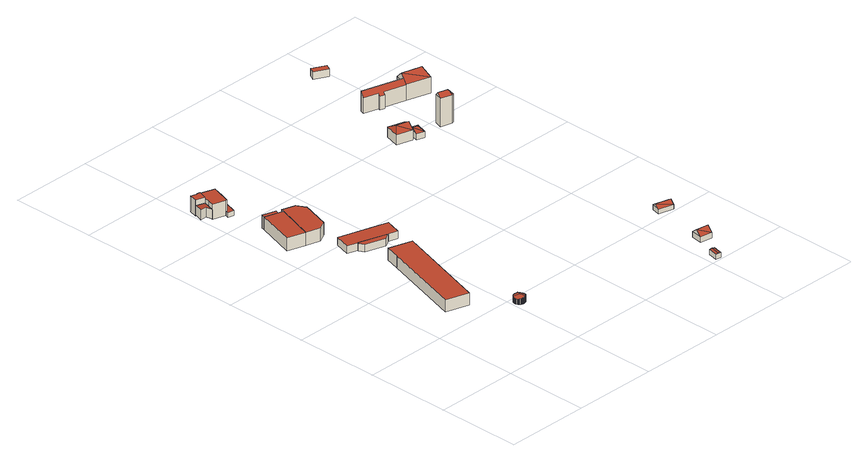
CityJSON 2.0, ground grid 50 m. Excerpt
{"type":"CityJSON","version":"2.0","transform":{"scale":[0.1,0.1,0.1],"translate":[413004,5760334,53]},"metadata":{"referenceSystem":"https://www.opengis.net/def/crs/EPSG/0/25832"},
"CityObjects":{
"building1":{"type":"Building","attributes":{"Gemeindeschluessel":"05570044","Geometrietyp2DReferenz":"3000","function":"31001_2460","roofType":"1000","measuredHeight":7.03},"geometry":[{"type":"Solid","lod":"2","boundaries":[[[[0,1,2,3]],[[4,5,1,0]],[[6,7,5,4]],[[8,9,7,6]],[[10,11,9,8]],[[3,2,11,10]],[[8,6,4,0,3,10]],[[1,5,7,9,11,2]]]],"semantics":{"surfaces":[{"type":"WallSurface"},{"type":"RoofSurface"},{"type":"GroundSurface"}],"values":[[0,0,0,0,0,0,1,2]]}}]},
"building2":{"type":"Building","attributes":{"Gemeindeschluessel":"05570044","Geometrietyp2DReferenz":"3000","function":"31001_9998","roofType":"5000","measuredHeight":4.33},"geometry":[{"type":"Solid","lod":"2","boundaries":[[[[12,13,14,15]],[[16,17,13,12]],[[18,19,17,16]],[[20,21,19,18]],[[22,23,21,20]],[[24,25,23,22]],[[26,27,25,24]],[[28,29,27,26]],[[30,31,29,28]],[[32,33,31,30]],[[34,35,33,32]],[[36,37,35,34]],[[38,39,37,36]],[[40,41,39,38]],[[42,43,41,40]],[[44,45,43,42]],[[46,47,45,44]],[[48,49,47,46]],[[50,51,49,48]],[[52,53,51,50]],[[54,55,53,52]],[[56,57,55,54]],[[58,59,57,56]],[[60,61,59,58]],[[62,63,61,60]],[[64,65,63,62]],[[66,67,65,64]],[[68,69,67,66]],[[70,71,69,68]],[[72,73,71,70]],[[74,75,73,72]],[[76,77,75,74]],[[78,79,77,76]],[[80,81,79,78]],[[82,83,81,80]],[[84,85,83,82]],[[86,87,85,84]],[[88,89,87,86]],[[90,91,89,88]],[[92,93,91,90]],[[94,95,93,92]],[[96,97,95,94]],[[98,99,97,96]],[[100,101,99,98]],[[102,103,101,100]],[[104,105,103,102]],[[106,107,105,104]],[[108,109,107,106]],[[110,111,109,108]],[[112,113,111,110]],[[114,115,113,112]],[[116,117,115,114]],[[118,119,117,116]],[[120,121,119,118]],[[122,123,121,120]],[[124,125,123,122]],[[126,127,125,124]],[[128,129,127,126]],[[130,131,129,128]],[[132,133,131,130]],[[134,135,133,132]],[[136,137,135,134]],[[138,139,137,136]],[[140,141,139,138]],[[142,143,141,140]],[[144,145,143,142]],[[146,147,145,144]],[[148,149,147,146]],[[150,151,149,148]],[[152,153,151,150]],[[154,155,153,152]],[[156,157,155,154]],[[158,159,157,156]],[[160,161,159,158]],[[162,163,161,160]],[[15,14,163,162]],[[82,80,78,76,74,72,70,68,66,64,62,60,58,56,54,52,50,48,164,165,84]],[[142,166,165,164,46,44,42,40,38,36,34,32,30,28,26,24,22,20,18,16,12,15,162,160,158,156,154,152,150,148,146,144]],[[110,108,106,104,102,100,98,96,94,92,90,88,86,84,165,166,140,138,136,134,132,130,128,126,124,122,120,118,116,114,112]],[[46,164,48]],[[140,166,142]],[[33,35,37,39,41,43,45,47,49,51,53,55,57,59,61,63,65,67,69,71,73,75,77,79,81,83,85,87,89,91,93,95,97,99,101,103,105,107,109,111,113,115,117,119,121,123,125,127,129,131,133,135,137,139,141,143,145,147,149,151,153,155,157,159,161,163,14,13,17,19,21,23,25,27,29,31]]]],"semantics":{"surfaces":[{"type":"WallSurface"},{"type":"RoofSurface"},{"type":"GroundSurface"}],"values":[[0,0,0,0,0,0,0,0,0,0,0,0,0,0,0,0,0,0,0,0,0,0,0,0,0,0,0,0,0,0,0,0,0,0,0,0,0,0,0,0,0,0,0,0,0,0,0,0,0,0,0,0,0,0,0,0,0,0,0,0,0,0,0,0,0,0,0,0,0,0,0,0,0,0,0,0,1,1,1,0,0,2]]}}]},
"building3":{"type":"Building","attributes":{"Gemeindeschluessel":"05570044","Geometrietyp2DReferenz":"3000","function":"31001_9998","roofType":"2100","measuredHeight":5.79},"geometry":[{"type":"Solid","lod":"2","boundaries":[[[[167,168,169,170]],[[171,172,168,167]],[[173,174,172,171]],[[175,176,174,173]],[[177,178,176,175]],[[170,169,178,177]],[[175,173,171,167,170,177]],[[168,172,174,176,178,169]]]],"semantics":{"surfaces":[{"type":"WallSurface"},{"type":"RoofSurface"},{"type":"GroundSurface"}],"values":[[0,0,0,0,0,0,1,2]]}}]},
"building4":{"type":"Building","attributes":{"Gemeindeschluessel":"05570044","Geometrietyp2DReferenz":"3000","function":"31001_1000"},"address":[{"country":"Germany","locality":"Telgte","thoroughfareNumber":"7","thoroughfareName":"Galgheide"}],"children":["building4-1","building4-2"]},
"building4-1":{"type":"BuildingPart","attributes":{"roofType":"1000","measuredHeight":9},"parents":["building4"],"geometry":[{"type":"Solid","lod":"2","boundaries":[[[[179,180,181,182]],[[183,184,180,179]],[[185,186,184,183]],[[187,188,186,185]],[[189,190,188,187]],[[191,192,190,189]],[[193,194,192,191]],[[191,189,187,185,183,179,182,193]],[[180,184,186,188,190,192,194,181]],[[194,193,182,181]]]],"semantics":{"surfaces":[{"type":"WallSurface"},{"type":"RoofSurface"},{"type":"GroundSurface"},{"type":"ClosureSurface"}],"values":[[0,0,0,0,0,0,0,1,2,3]]}}]},
"building4-2":{"type":"BuildingPart","attributes":{"roofType":"1000","measuredHeight":9.38},"parents":["building4"],"geometry":[{"type":"Solid","lod":"2","boundaries":[[[[195,196,197,198]],[[199,200,196,195]],[[201,182,181,200,199]],[[202,203,194,193,204]],[[205,206,203,202]],[[198,197,206,205]],[[202,204,201,199,195,198,205]],[[196,200,181,194,203,206,197]],[[182,201,204,193]],[[194,181,182,193]]]],"semantics":{"surfaces":[{"type":"WallSurface"},{"type":"RoofSurface"},{"type":"GroundSurface"},{"type":"ClosureSurface"}],"values":[[0,0,0,0,0,0,1,2,0,3]]}}]},
"building5":{"type":"Building","attributes":{"Gemeindeschluessel":"05570044","Geometrietyp2DReferenz":"3000","function":"31001_3020"},"children":["building5-1","building5-2","building5-3"]},
"building5-1":{"type":"BuildingPart","attributes":{"roofType":"2100","measuredHeight":7.88},"parents":["building5"],"geometry":[{"type":"Solid","lod":"2","boundaries":[[[[207,208,209,210]],[[211,212,213,214]],[[210,209,212,211]],[[214,207,210,211]],[[208,213,212,209]],[[213,208,207,214]]]],"semantics":{"surfaces":[{"type":"WallSurface"},{"type":"RoofSurface"},{"type":"GroundSurface"},{"type":"ClosureSurface"}],"values":[[0,0,0,1,2,3]]}}]},
"building5-2":{"type":"BuildingPart","attributes":{"roofType":"1000","measuredHeight":7.55},"parents":["building5"],"geometry":[{"type":"Solid","lod":"2","boundaries":[[[[215,216,217,218]],[[219,220,221,222]],[[223,224,220,219]],[[225,226,224,223]],[[227,228,226,225]],[[229,230,228,227]],[[231,232,230,229]],[[233,234,232,231]],[[218,217,234,233]],[[231,229,227,225,223,219,222,215,218,233]],[[216,221,220,224,226,228,230,232,234,217]],[[221,216,215,222]]]],"semantics":{"surfaces":[{"type":"WallSurface"},{"type":"RoofSurface"},{"type":"GroundSurface"},{"type":"ClosureSurface"}],"values":[[0,0,0,0,0,0,0,0,0,1,2,3]]}}]},
"building5-3":{"type":"BuildingPart","attributes":{"roofType":"1000","measuredHeight":7.52},"parents":["building5"],"geometry":[{"type":"Solid","lod":"2","boundaries":[[[[235,236,216,215]],[[237,214,213,236,235]],[[222,221,208,207,238]],[[238,237,235,215,222]],[[236,213,208,221,216]],[[214,237,238,207]],[[208,213,214,207]],[[221,222,215,216]]]],"semantics":{"surfaces":[{"type":"WallSurface"},{"type":"RoofSurface"},{"type":"GroundSurface"},{"type":"ClosureSurface"}],"values":[[0,0,0,1,2,0,3,3]]}}]},
"building6":{"type":"Building","attributes":{"Gemeindeschluessel":"05570044","Geometrietyp2DReferenz":"3000","function":"31001_2460","roofType":"2100","measuredHeight":3},"geometry":[{"type":"Solid","lod":"2","boundaries":[[[[239,240,241,242]],[[243,244,240,239]],[[245,246,244,243]],[[247,248,246,245]],[[249,250,248,247]],[[242,241,250,249]],[[247,245,243,239,242,249]],[[240,244,246,248,250,241]]]],"semantics":{"surfaces":[{"type":"WallSurface"},{"type":"RoofSurface"},{"type":"GroundSurface"}],"values":[[0,0,0,0,0,0,1,2]]}}]},
"building7":{"type":"Building","attributes":{"Gemeindeschluessel":"05570044","Geometrietyp2DReferenz":"3000","function":"31001_3072"},"children":["building7-1","building7-2"]},
"building7-1":{"type":"BuildingPart","attributes":{"roofType":"1000","measuredHeight":4.65},"parents":["building7"],"geometry":[{"type":"Solid","lod":"2","boundaries":[[[[251,252,253,254,255]],[[256,257,258]],[[259,260,256,258]],[[261,262,260,259]],[[263,264,262,261]],[[265,266,264,263]],[[255,254,266,265]],[[263,261,259,258,251,255,265]],[[253,256,260,262,264,266,254]],[[252,251,258,257]],[[256,253,252,257]]]],"semantics":{"surfaces":[{"type":"WallSurface"},{"type":"RoofSurface"},{"type":"GroundSurface"},{"type":"ClosureSurface"}],"values":[[0,0,0,0,0,0,0,1,2,0,3]]}}]},
"building7-2":{"type":"BuildingPart","attributes":{"roofType":"1000","measuredHeight":4.54},"parents":["building7"],"geometry":[{"type":"Solid","lod":"2","boundaries":[[[[267,268,253,252]],[[269,270,268,267]],[[271,272,270,269]],[[273,274,272,271]],[[275,276,274,273]],[[277,278,276,275]],[[257,256,278,277]],[[277,275,273,271,269,267,252,257]],[[253,268,270,272,274,276,278,256]],[[256,257,252,253]]]],"semantics":{"surfaces":[{"type":"WallSurface"},{"type":"RoofSurface"},{"type":"GroundSurface"},{"type":"ClosureSurface"}],"values":[[0,0,0,0,0,0,0,1,2,3]]}}]},
"building8":{"type":"Building","attributes":{"Gemeindeschluessel":"05570044","Geometrietyp2DReferenz":"3000","function":"51009_1610","roofType":"3100","measuredHeight":3.27},"geometry":[{"type":"Solid","lod":"2","boundaries":[[[[279,280,281,282]],[[283,284,280,279]],[[285,286,284,283]],[[282,281,286,285]],[[279,287,283]],[[285,288,282]],[[282,288,287,279]],[[283,287,288,285]],[[280,284,286,281]]]],"semantics":{"surfaces":[{"type":"WallSurface"},{"type":"RoofSurface"},{"type":"GroundSurface"}],"values":[[0,0,0,0,0,0,1,1,2]]}}]},
"building9":{"type":"Building","attributes":{"Gemeindeschluessel":"05570044","Geometrietyp2DReferenz":"3000","function":"31001_2700","roofType":"3100","measuredHeight":6.11},"geometry":[{"type":"Solid","lod":"2","boundaries":[[[[289,290,291,292]],[[293,294,290,289]],[[295,296,294,293]],[[292,291,296,295]],[[289,297,293]],[[295,298,292]],[[297,289,292]],[[292,298,297]],[[293,297,298]],[[298,295,293]],[[290,294,296,291]]]],"semantics":{"surfaces":[{"type":"WallSurface"},{"type":"RoofSurface"},{"type":"GroundSurface"}],"values":[[0,0,0,0,0,0,1,1,1,1,2]]}}]},
"building10":{"type":"Building","attributes":{"Gemeindeschluessel":"05570044","Geometrietyp2DReferenz":"3000","function":"31001_2700","roofType":"5000","measuredHeight":4.63},"geometry":[{"type":"Solid","lod":"2","boundaries":[[[[299,300,301,302]],[[303,304,300,299]],[[305,306,304,303]],[[307,308,306,305]],[[302,301,308,307]],[[299,302,309,310]],[[305,303,310]],[[305,310,309]],[[309,307,305]],[[299,310,303]],[[307,309,302]],[[300,304,306,308,301]]]],"semantics":{"surfaces":[{"type":"WallSurface"},{"type":"RoofSurface"},{"type":"GroundSurface"}],"values":[[0,0,0,0,0,1,1,1,1,0,0,2]]}}]},
"building11":{"type":"Building","attributes":{"Gemeindeschluessel":"05515000","Geometrietyp2DReferenz":"3000","function":"31001_1000","roofType":"5000","measuredHeight":8.44},"geometry":[{"type":"Solid","lod":"2","boundaries":[[[[311,312,313,314]],[[315,316,312,311]],[[317,318,316,315]],[[314,313,318,317]],[[311,319,315]],[[317,320,314]],[[314,320,319]],[[319,311,314]],[[319,320,317]],[[317,315,319]],[[312,316,318,313]]]],"semantics":{"surfaces":[{"type":"WallSurface"},{"type":"RoofSurface"},{"type":"GroundSurface"}],"values":[[0,0,0,0,1,0,1,1,1,1,2]]}}]},
"building12":{"type":"Building","attributes":{"Gemeindeschluessel":"05515000","Geometrietyp2DReferenz":"3000","function":"31001_2460","roofType":"5000","measuredHeight":5.8},"geometry":[{"type":"Solid","lod":"2","boundaries":[[[[321,322,323,324]],[[325,326,322,321]],[[327,328,326,325]],[[324,323,328,327]],[[321,329,325]],[[327,330,324]],[[329,321,324]],[[324,330,329]],[[325,329,330]],[[330,327,325]],[[322,326,328,323]]]],"semantics":{"surfaces":[{"type":"WallSurface"},{"type":"RoofSurface"},{"type":"GroundSurface"}],"values":[[0,0,0,0,1,0,1,1,1,1,2]]}}]},
"building13":{"type":"Building","attributes":{"Gemeindeschluessel":"05515000","Geometrietyp2DReferenz":"3000","function":"31001_1000","roofType":"5000","measuredHeight":19.32},"geometry":[{"type":"Solid","lod":"2","boundaries":[[[[331,332,333,334]],[[335,336,332,331]],[[337,338,336,335]],[[339,340,338,337]],[[341,342,340,339]],[[334,333,342,341]],[[341,339,343]],[[344,343,339,337,345]],[[337,335,345]],[[344,345,335,331,346]],[[331,334,346]],[[344,346,334,341,343]],[[332,336,338,340,342,333]]]],"semantics":{"surfaces":[{"type":"WallSurface"},{"type":"RoofSurface"},{"type":"GroundSurface"}],"values":[[0,0,0,0,0,0,1,1,1,1,0,1,2]]}}]},
"building14":{"type":"Building","attributes":{"Gemeindeschluessel":"05515000","Geometrietyp2DReferenz":"3000","function":"51009_1610","roofType":"2100","measuredHeight":11.92},"geometry":[{"type":"Solid","lod":"2","boundaries":[[[[347,348,349,350]],[[351,352,348,347]],[[353,354,352,351]],[[355,356,354,353]],[[357,358,356,355]],[[359,360,358,357]],[[361,362,360,359]],[[350,349,362,361]],[[359,357,355,353,351,347,350,361]],[[348,352,354,356,358,360,362,349]]]],"semantics":{"surfaces":[{"type":"WallSurface"},{"type":"RoofSurface"},{"type":"GroundSurface"}],"values":[[0,0,0,0,0,0,0,0,1,2]]}}]},
"building15":{"type":"Building","attributes":{"Gemeindeschluessel":"05515000","Geometrietyp2DReferenz":"3000","function":"31001_2460","roofType":"1000","measuredHeight":4.24},"geometry":[{"type":"Solid","lod":"2","boundaries":[[[[363,364,365,366]],[[367,368,364,363]],[[369,370,368,367]],[[366,365,370,369]],[[367,363,366,369]],[[364,368,370,365]]]],"semantics":{"surfaces":[{"type":"WallSurface"},{"type":"RoofSurface"},{"type":"GroundSurface"}],"values":[[0,0,0,0,1,2]]}}]},
"building16":{"type":"Building","attributes":{"Gemeindeschluessel":"05515000","Geometrietyp2DReferenz":"3000","function":"31001_1000","roofType":"5000","measuredHeight":14.24},"geometry":[{"type":"Solid","lod":"2","boundaries":[[[[371,372,373,374]],[[375,376,372,371]],[[377,378,376,375]],[[374,373,378,377]],[[371,379,375]],[[377,380,374]],[[379,371,374]],[[374,380,379]],[[375,379,380]],[[380,377,375]],[[372,376,378,373]]]],"semantics":{"surfaces":[{"type":"WallSurface"},{"type":"RoofSurface"},{"type":"GroundSurface"}],"values":[[0,0,0,0,1,0,1,1,1,1,2]]}}]}
},
"vertices":[
[342,612,77],[342,612,6],[514,1178,6],[514,1178,77],[206,653,77],[206,653,6],[351,1132,77],[351,1132,6],[350,1133,77],[350,1133,6],[376,1220,77],[376,1220,6],
[522,429,37],[522,429,6],[524,427,6],[524,427,38],[521,431,37],[521,431,6],[519,433,36],[519,433,6],[517,435,36],[517,435,6],[516,437,36],[516,437,6],[515,440,35],[515,440,6],[513,443,35],[513,443,6],[512,446,35],[512,446,6],[512,449,35],[512,449,6],[512,450,35],[512,450,6],[511,453,36],[511,453,6],[511,456,36],[511,456,6],[512,459,36],[512,459,6],[512,461,37],[512,461,6],[513,464,37],[513,464,6],[513,466,38],[513,466,6],[515,469,39],[515,469,6],[516,471,39],[516,471,6],[517,473,38],[517,473,6],[519,476,37],[519,476,6],[521,478,37],[521,478,6],[524,480,36],[524,480,6],[526,482,36],[526,482,6],[528,483,35],[528,483,6],[530,485,35],[530,485,6],[533,486,35],[533,486,6],[535,487,35],[535,487,6],[537,487,35],[537,487,6],[540,488,35],[540,488,6],[543,488,35],[543,488,6],[546,488,36],[546,488,6],[550,488,36],[550,488,6],[553,487,37],[553,487,6],[556,487,37],[556,487,6],[559,485,38],[559,485,6],[562,484,39],[562,484,6],[565,482,38],[565,482,6],[567,481,37],[567,481,6],[569,479,37],[569,479,6],[570,477,36],[570,477,6],[572,475,36],[572,475,6],[574,473,35],[574,473,6],[575,471,35],[575,471,6],[576,468,35],[576,468,6],[578,465,35],[578,465,6],[579,462,35],[579,462,6],[579,459,35],[579,459,6],[579,457,35],[579,457,6],[580,454,35],[580,454,6],[579,451,36],[579,451,6],[579,448,36],[579,448,6],[578,445,37],[578,445,6],[578,443,38],[578,443,6],[577,441,38],[577,441,6],[576,438,39],[576,438,6],[574,436,40],[574,436,6],[573,434,41],[573,434,6],[571,431,42],[571,431,6],[569,429,43],[569,429,6],[567,427,44],[567,427,6],[564,426,46],[564,426,6],[562,424,47],[562,424,6],[559,423,48],[559,423,6],[557,422,49],[557,422,6],[554,421,48],[554,421,6],[552,421,47],[552,421,6],[549,420,46],[549,420,6],[547,420,45],[547,420,6],[544,420,44],[544,420,6],[540,420,43],[540,420,6],[538,421,42],[538,421,6],[535,422,41],[535,422,6],[532,423,40],[532,423,6],[529,424,39],[529,424,6],[526,426,38],[526,426,6],[515,470,39],[547,452,49],[556,422,49],
[3,2185,64],[3,2185,6],[43,2188,6],[43,2188,62],[19,2237,64],[19,2237,6],[72,2221,61],[72,2221,6],[60,2183,61],[60,2183,6],[51,2151,61],[51,2151,6],
[171,2246,92],[171,2246,2],[88,2272,2],[88,2272,92],[150,2178,92],[150,2178,2],[134,2126,92],[134,2126,2],[129,2128,92],[129,2128,2],[51,2151,92],[51,2151,2],[60,2183,92],[60,2183,2],[72,2221,92],[72,2221,2],
[69,2273,96],[69,2273,2],[31,2284,2],[31,2284,96],[70,2277,96],[70,2277,2],[88,2272,96],[19,2237,96],[19,2237,2],[72,2221,96],[17,2237,96],[17,2237,2],
[234,1862,81],[234,1862,6],[239,1879,6],[239,1879,85],[160,1903,85],[160,1903,6],[155,1885,6],[155,1885,81],
[191,1624,82],[191,1624,6],[274,1599,6],[274,1599,82],[270,1870,82],[270,1870,6],[265,1852,6],[265,1852,82],[349,1846,82],[349,1846,6],[375,1796,82],[375,1796,6],[377,1793,82],[377,1793,6],[366,1755,82],[366,1755,6],[338,1665,82],[338,1665,6],[327,1627,82],[327,1627,6],
[85,1656,82],[85,1656,6],[155,1885,82],[234,1862,82],
[129,2128,27],[129,2128,1],[122,2108,1],[122,2108,27],[134,2126,28],[134,2126,1],[150,2178,28],[150,2178,1],[178,2169,31],[178,2169,1],[157,2097,31],[157,2097,1],
[336,1394,54],[336,1394,53],[336,1394,8],[333,1386,8],[333,1386,54],[507,1342,8],[507,1342,53],[507,1342,54],[498,1344,54],[498,1344,8],[496,1336,54],[496,1336,8],[466,1320,54],[466,1320,8],[349,1356,54],[349,1356,8],
[274,1413,53],[274,1413,8],[303,1508,53],[303,1508,8],[409,1476,53],[409,1476,8],[484,1453,53],[484,1453,8],[590,1421,53],[590,1421,8],[561,1325,53],[561,1325,8],
[1566,3,36],[1566,3,7],[1578,61,7],[1578,61,36],[1534,9,36],[1534,9,7],[1546,67,36],[1546,67,7],[1550,6,40],[1562,64,40],
[1681,231,42],[1681,231,9],[1609,245,9],[1609,245,42],[1670,166,42],[1670,166,9],[1597,178,42],[1597,178,9],[1676,199,70],[1603,211,70],
[1756,554,39],[1756,554,11],[1665,578,11],[1665,578,39],[1742,503,39],[1742,503,11],[1741,503,39],[1741,503,11],[1652,526,39],[1652,526,11],[1658,553,58],[1749,529,58],
[1227,1969,67],[1227,1969,8],[1321,1942,8],[1321,1942,67],[1252,2056,67],[1252,2056,8],[1346,2029,67],[1346,2029,8],[1265,2005,93],[1334,1985,93],
[1399,1982,45],[1399,1982,8],[1351,1996,8],[1351,1996,45],[1379,1914,45],[1379,1914,8],[1331,1928,45],[1331,1928,8],[1369,1954,66],[1341,1962,66],
[1525,1977,176],[1525,1977,8],[1511,1929,8],[1511,1929,176],[1593,1957,176],[1593,1957,8],[1599,1946,176],[1599,1946,8],[1590,1915,176],[1590,1915,8],[1579,1909,176],[1579,1909,8],[1577,1926,192],[1570,1938,201],[1582,1944,192],[1518,1953,201],
[1585,2261,128],[1585,2261,8],[1341,2331,8],[1341,2331,128],[1578,2236,101],[1578,2236,8],[1449,2273,101],[1449,2273,8],[1445,2260,88],[1445,2260,8],[1417,2268,88],[1417,2268,8],[1421,2281,101],[1421,2281,8],[1334,2306,101],[1334,2306,8],
[1389,2732,76],[1389,2732,33],[1371,2697,33],[1371,2697,76],[1469,2691,76],[1469,2691,33],[1451,2655,76],[1451,2655,33],
[1745,2285,102],[1745,2285,7],[1603,2325,7],[1603,2325,102],[1719,2195,102],[1719,2195,7],[1578,2236,102],[1578,2236,7],[1707,2247,149],[1590,2281,149]
]}
